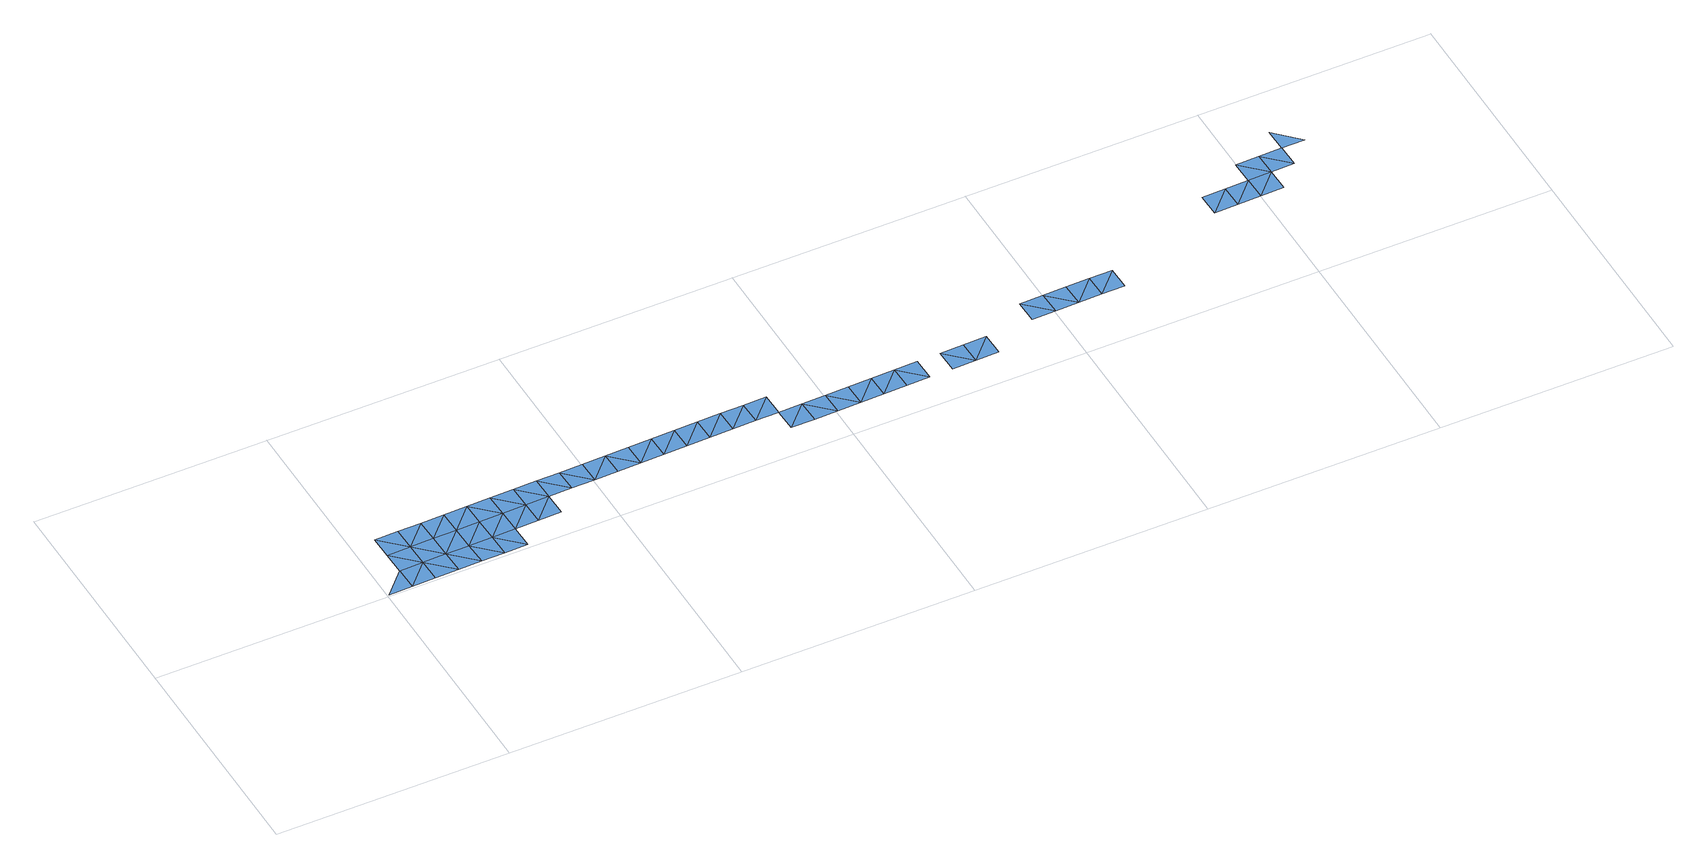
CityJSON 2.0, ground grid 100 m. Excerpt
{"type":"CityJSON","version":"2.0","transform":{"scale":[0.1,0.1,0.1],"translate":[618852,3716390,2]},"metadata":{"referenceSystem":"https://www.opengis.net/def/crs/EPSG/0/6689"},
"CityObjects":{
"waterbody1":{"type":"WaterBody","attributes":{"name":"福岡県津波浸水想定図","class":"1140","function":"2","WaterBodyTsunamiRiskAttribute.description":"1","WaterBodyTsunamiRiskAttribute.rank":"4"},"geometry":[{"type":"MultiSurface","lod":"1","boundaries":[[[0,1,2]],[[2,3,4]],[[2,1,3]],[[3,1,5]],[[4,6,7]],[[4,3,6]],[[8,3,5]],[[7,6,9]],[[8,10,3]],[[6,3,10]],[[6,10,11]],[[9,6,12]],[[12,6,11]],[[8,13,10]],[[10,14,11]],[[15,14,10]],[[10,13,15]],[[12,11,16]],[[16,11,14]],[[15,13,17]],[[17,18,15]],[[14,15,19]],[[19,15,18]],[[16,14,20]],[[21,18,17]],[[20,14,19]],[[22,19,18]],[[19,22,20]],[[18,21,23]],[[22,18,23]],[[24,20,22]],[[23,25,22]],[[22,25,24]],[[23,26,25]],[[24,25,27]],[[26,28,25]],[[28,26,29]],[[27,25,28]],[[30,27,28]],[[30,28,31]],[[31,32,30]],[[31,33,32]],[[33,34,32]],[[33,35,34]],[[36,35,33]],[[37,35,36]],[[37,38,35]],[[39,38,37]],[[37,40,39]],[[40,41,39]],[[40,42,41]],[[42,43,41]],[[42,44,43]],[[45,43,44]],[[45,44,46]],[[47,45,46]],[[46,48,47]],[[48,49,47]],[[48,50,49]],[[51,52,50]],[[53,52,51]],[[53,54,52]],[[54,55,52]],[[55,54,56]],[[57,55,56]],[[56,58,57]],[[56,59,58]],[[58,59,60]],[[60,59,61]],[[61,62,60]],[[60,62,63]],[[64,65,66]],[[67,64,66]],[[66,68,67]],[[66,69,68]],[[70,71,72]],[[73,72,71]],[[73,71,74]],[[75,73,74]],[[74,76,75]],[[77,76,74]],[[77,78,76]],[[79,78,77]],[[80,81,82]],[[80,82,83]],[[83,84,80]],[[85,84,83]],[[86,84,85]],[[87,86,85]],[[88,84,86]],[[89,88,86]],[[89,86,90]],[[89,90,91]],[[91,92,93]]]}]}
},
"vertices":[
[10,6,1],[110,8,1],[108,108,1],[208,110,1],[106,208,1],[210,10,1],[206,210,1],[104,308,1],[310,12,1],[204,310,1],[308,112,1],[306,212,1],[304,312,1],[410,14,1],[406,214,1],[408,114,1],[404,314,1],[510,16,1],[508,116,1],[506,216,1],[504,315,1],[610,18,1],[606,217,1],[608,117,1],[604,317,1],[706,219,1],[708,119,1],[704,319,1],[806,221,1],[808,121,1],[804,321,1],[906,223,1],[904,323,1],[1006,225,1],[1004,325,1],[1104,327,1],[1106,227,1],[1206,229,1],[1204,329,1],[1304,331,1],[1306,231,1],[1404,333,1],[1405,233,1],[1504,335,1],[1505,235,1],[1603,337,1],[1605,237,1],[1703,339,1],[1705,239,1],[1803,341,1],[1805,241,1],[1807,141,1],[1905,243,1],[1907,143,1],[2007,145,1],[2005,244,1],[2107,146,1],[2105,246,1],[2205,248,1],[2207,148,1],[2305,250,1],[2307,150,1],[2407,152,1],[2405,252,1],[2505,254,1],[2507,154,1],[2607,156,1],[2605,256,1],[2705,258,1],[2707,158,1],[2905,262,1],[3005,264,1],[2903,362,1],[3003,364,1],[3105,266,1],[3103,366,1],[3203,368,1],[3205,268,1],[3303,370,0],[3305,270,0],[3899,581,1],[3799,579,0],[3801,479,0],[3901,481,0],[3999,583,0],[4001,483,0],[4099,585,0],[4101,485,0],[3997,683,0],[4097,685,0],[4199,587,1],[4197,687,0],[4297,689,0],[4195,787,0]
]}
